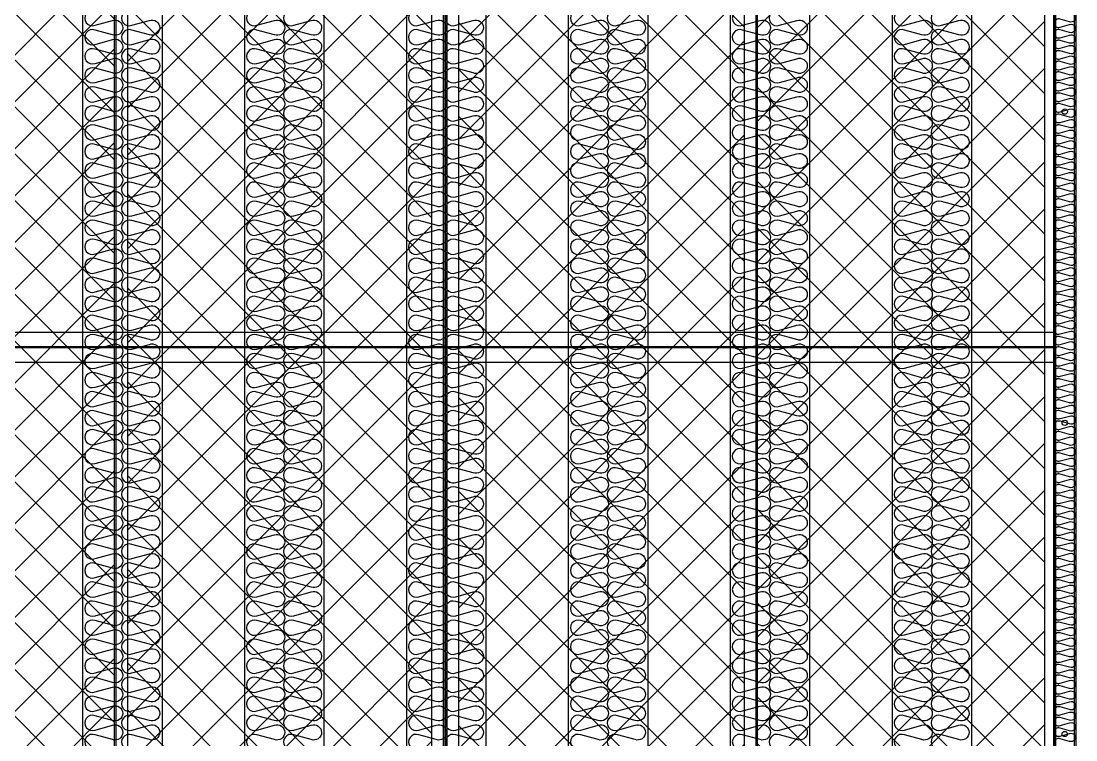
# Model space of a CAD drawing. Header units: millimetres. Extents: x 1817 to 34080, y 1746 to 24560.
# Drawn here: x 24870 to 26860, y 10929 to 12284 of the extents above; entities that cross this region are included whole.
import ezdxf

# ---------------------------------------------------------------- set-up
doc = ezdxf.new("R2010")
doc.units = ezdxf.units.MM
doc.layers.add('SMS', color=220, linetype='Continuous')

# ---------------------------------------------------------------- blocks, each defined once
blk = doc.blocks.new('SP전면')
at = {"color": 7}
for p, q in [((31549.2, -80510.4), (31549.2, -83988.4)), ((31699.2, -80510.4), (31699.2, -83988.4))]:
    blk.add_line(p, q, dxfattribs=at)
at = {"layer": 'SMS', "color": 5}
for points in [[(31572.7, -81473.1, 1.449198), (31572.7, -81499.9), (31605.6, -81491, -0.524856), (31625.1, -81504.5, -0.524856), (31605.6, -81517.9), (31572.7, -81509, 1.449198), (31572.7, -81535.9), (31605.6, -81526.9, -0.524856), (31625.1, -81540.4, -0.524856), (31605.6, -81553.8), (31572.7, -81544.9, 1.449198), (31572.7, -81571.8), (31605.6, -81562.9, -0.524856), (31625.1, -81576.3, -0.524856), (31605.6, -81589.7), (31572.7, -81580.8, 1.449198), (31572.7, -81607.7), (31605.6, -81598.8, -0.524856), (31625.1, -81612.2, -0.524856), (31605.6, -81625.6), (31572.7, -81616.7, 1.449198), (31572.7, -81643.6), (31605.6, -81634.7, -0.524856), (31625.1, -81648.1, -0.524856), (31605.6, -81661.5), (31572.7, -81652.6, 1.449198), (31572.7, -81679.5), (31605.6, -81670.6, -0.524856), (31625.1, -81684, -0.524856), (31605.6, -81697.4), (31572.7, -81688.5, 1.449198), (31572.7, -81715.4), (31605.6, -81706.5, -0.524856), (31625.1, -81719.9, -0.524856), (31605.6, -81733.4), (31572.7, -81724.5, 1.449198), (31572.7, -81751.3), (31605.6, -81742.4, -0.524856), (31625.1, -81755.8, -0.524856), (31605.6, -81769.3), (31572.7, -81760.4, 1.449198), (31572.7, -81787.2), (31605.6, -81778.3, -0.524856), (31625.1, -81791.7, -0.524856), (31605.6, -81805.2), (31572.7, -81796.3, 1.449198), (31572.7, -81823.1), (31605.6, -81814.2, -0.524856), (31625.1, -81827.7, -0.524856), (31605.6, -81841.1), (31572.7, -81832.2, 1.449198), (31572.7, -81859), (31605.6, -81850.1, -0.524856), (31625.1, -81863.6, -0.524856), (31605.6, -81877), (31572.7, -81868.1, 1.449198), (31572.7, -81895), (31605.6, -81886, -0.524856), (31625.1, -81899.5, -0.524856), (31605.6, -81912.9), (31572.7, -81904, 1.449198), (31572.7, -81930.9), (31605.6, -81922, -0.524856), (31625.1, -81935.4, -0.524856), (31605.6, -81948.8), (31572.7, -81939.9, 1.449198), (31572.7, -81966.8), (31605.6, -81957.9, -0.524856), (31625.1, -81971.3, -0.524856), (31605.6, -81984.7), (31572.7, -81975.8, 1.449198), (31572.7, -82002.7), (31605.6, -81993.8, -0.524856), (31625.1, -82007.2, -0.524856), (31605.6, -82020.6), (31572.7, -82011.7, 1.449198), (31572.7, -82038.6), (31605.6, -82029.7, -0.524856), (31625.1, -82043.1, -0.524856), (31605.6, -82056.5), (31572.7, -82047.6, 1.449198), (31572.7, -82074.5), (31605.6, -82065.6, -0.524856), (31625.1, -82079, -0.524856), (31605.6, -82092.5), (31572.7, -82083.6, 1.449198), (31572.7, -82110.4), (31605.6, -82101.5, -0.524856), (31625.1, -82114.9, -0.524856), (31605.6, -82128.4), (31572.7, -82119.5, 1.449198), (31572.7, -82146.3), (31605.6, -82137.4, -0.524856), (31625.1, -82150.8, -0.524856), (31605.6, -82164.3), (31572.7, -82155.4, 1.449198), (31572.7, -82182.2), (31605.6, -82173.3, -0.524856), (31625.1, -82186.8, -0.524856), (31605.6, -82200.2), (31572.7, -82191.3, 1.449198), (31572.7, -82218.1), (31605.6, -82209.2, -0.524856), (31625.1, -82222.7, -0.524856), (31605.6, -82236.1), (31572.7, -82227.2, 1.449198), (31572.7, -82254.1), (31605.6, -82245.1, -0.524856), (31625.1, -82258.6, -0.524856), (31605.6, -82272), (31572.7, -82263.1, 1.449198), (31572.7, -82290), (31605.6, -82281.1, -0.524856), (31625.1, -82294.5, -0.524856), (31605.6, -82307.9), (31572.7, -82299, 1.449198), (31572.7, -82325.9), (31605.6, -82317, -0.524856), (31625.1, -82330.4, -0.524856), (31605.6, -82343.8), (31572.7, -82334.9, 1.449198), (31572.7, -82361.8), (31605.6, -82352.9, -0.524856), (31625.1, -82366.3, -0.417249), (31610.6, -82380.7)], [(31642.3, -81473.1, 1.449198), (31642.3, -81499.9), (31675.2, -81491, -0.524856), (31694.7, -81504.5, -0.524856), (31675.2, -81517.9), (31642.3, -81509, 1.449198), (31642.3, -81535.9), (31675.2, -81526.9, -0.524856), (31694.7, -81540.4, -0.524856), (31675.2, -81553.8), (31642.3, -81544.9, 1.449198), (31642.3, -81571.8), (31675.2, -81562.9, -0.524856), (31694.7, -81576.3, -0.524856), (31675.2, -81589.7), (31642.3, -81580.8, 1.449198), (31642.3, -81607.7), (31675.2, -81598.8, -0.524856), (31694.7, -81612.2, -0.524856), (31675.2, -81625.6), (31642.3, -81616.7, 1.449198), (31642.3, -81643.6), (31675.2, -81634.7, -0.524856), (31694.7, -81648.1, -0.524856), (31675.2, -81661.5), (31642.3, -81652.6, 1.449198), (31642.3, -81679.5), (31675.2, -81670.6, -0.524856), (31694.7, -81684, -0.524856), (31675.2, -81697.4), (31642.3, -81688.5, 1.449198), (31642.3, -81715.4), (31675.2, -81706.5, -0.524856), (31694.7, -81719.9, -0.524856), (31675.2, -81733.4), (31642.3, -81724.5, 1.449198), (31642.3, -81751.3), (31675.2, -81742.4, -0.524856), (31694.7, -81755.8, -0.524856), (31675.2, -81769.3), (31642.3, -81760.4, 1.449198), (31642.3, -81787.2), (31675.2, -81778.3, -0.524856), (31694.7, -81791.7, -0.524856), (31675.2, -81805.2), (31642.3, -81796.3, 1.449198), (31642.3, -81823.1), (31675.2, -81814.2, -0.524856), (31694.7, -81827.7, -0.524856), (31675.2, -81841.1), (31642.3, -81832.2, 1.449198), (31642.3, -81859), (31675.2, -81850.1, -0.524856), (31694.7, -81863.6, -0.524856), (31675.2, -81877), (31642.3, -81868.1, 1.449198), (31642.3, -81895), (31675.2, -81886, -0.524856), (31694.7, -81899.5, -0.524856), (31675.2, -81912.9), (31642.3, -81904, 1.449198), (31642.3, -81930.9), (31675.2, -81922, -0.524856), (31694.7, -81935.4, -0.524856), (31675.2, -81948.8), (31642.3, -81939.9, 1.449198), (31642.3, -81966.8), (31675.2, -81957.9, -0.524856), (31694.7, -81971.3, -0.524856), (31675.2, -81984.7), (31642.3, -81975.8, 1.449198), (31642.3, -82002.7), (31675.2, -81993.8, -0.524856), (31694.7, -82007.2, -0.524856), (31675.2, -82020.6), (31642.3, -82011.7, 1.449198), (31642.3, -82038.6), (31675.2, -82029.7, -0.524856), (31694.7, -82043.1, -0.524856), (31675.2, -82056.5), (31642.3, -82047.6, 1.449198), (31642.3, -82074.5), (31675.2, -82065.6, -0.524856), (31694.7, -82079, -0.524856), (31675.2, -82092.5), (31642.3, -82083.6, 1.449198), (31642.3, -82110.4), (31675.2, -82101.5, -0.524856), (31694.7, -82114.9, -0.524856), (31675.2, -82128.4), (31642.3, -82119.5, 1.449198), (31642.3, -82146.3), (31675.2, -82137.4, -0.524856), (31694.7, -82150.8, -0.524856), (31675.2, -82164.3), (31642.3, -82155.4, 1.449198), (31642.3, -82182.2), (31675.2, -82173.3, -0.524856), (31694.7, -82186.8, -0.524856), (31675.2, -82200.2), (31642.3, -82191.3, 1.449198), (31642.3, -82218.1), (31675.2, -82209.2, -0.524856), (31694.7, -82222.7, -0.524856), (31675.2, -82236.1), (31642.3, -82227.2, 1.449198), (31642.3, -82254.1), (31675.2, -82245.1, -0.524856), (31694.7, -82258.6, -0.524856), (31675.2, -82272), (31642.3, -82263.1, 1.449198), (31642.3, -82290), (31675.2, -82281.1, -0.524856), (31694.7, -82294.5, -0.524856), (31675.2, -82307.9), (31642.3, -82299, 1.449198), (31642.3, -82325.9), (31675.2, -82317, -0.524856), (31694.7, -82330.4, -0.524856), (31675.2, -82343.8), (31642.3, -82334.9, 1.449198), (31642.3, -82361.8), (31675.2, -82352.9, -0.524856), (31694.7, -82366.3, -0.417249), (31680.2, -82380.7)], [(31553.7, -82351.9, 0.446849), (31572.7, -82361.8), (31605.6, -82352.9, -0.524856), (31625.1, -82366.3, -0.524856), (31605.6, -82379.7), (31572.7, -82370.8, 1.449198), (31572.7, -82397.7), (31605.6, -82388.8, -0.524856), (31625.1, -82402.2, -0.524856), (31605.6, -82415.6), (31572.7, -82406.7, 1.449198), (31572.7, -82433.6), (31605.6, -82424.7, -0.524856), (31625.1, -82438.1, -0.524856), (31605.6, -82451.6), (31572.7, -82442.7, 1.449198), (31572.7, -82469.5), (31605.6, -82460.6, -0.524856), (31625.1, -82474, -0.524856), (31605.6, -82487.5), (31572.7, -82478.6, 1.449198), (31572.7, -82505.4), (31605.6, -82496.5, -0.524856), (31625.1, -82509.9, -0.524856), (31605.6, -82523.4), (31572.7, -82514.5, 1.449198), (31572.7, -82541.3), (31605.6, -82532.4, -0.524856), (31625.1, -82545.9, -0.524856), (31605.6, -82559.3), (31572.7, -82550.4, 1.449198), (31572.7, -82577.2), (31605.6, -82568.3, -0.524856), (31625.1, -82581.8, -0.524856), (31605.6, -82595.2), (31572.7, -82586.3, 1.449198), (31572.7, -82613.2), (31605.6, -82604.2, -0.524856), (31625.1, -82617.7, -0.524856), (31605.6, -82631.1), (31572.7, -82622.2, 1.449198), (31572.7, -82649.1), (31605.6, -82640.2, -0.524856), (31625.1, -82653.6, -0.524856), (31605.6, -82667), (31572.7, -82658.1, 1.449198), (31572.7, -82685), (31605.6, -82676.1, -0.524856), (31625.1, -82689.5, -0.524856), (31605.6, -82702.9), (31572.7, -82694, 1.449198), (31572.7, -82720.9), (31605.6, -82712, -0.524856), (31625.1, -82725.4, -0.524856), (31605.6, -82738.8), (31572.7, -82729.9, 1.449198), (31572.7, -82756.8), (31605.6, -82747.9, -0.524856), (31625.1, -82761.3, -0.524856), (31605.6, -82774.7), (31572.7, -82765.8, 1.449198), (31572.7, -82792.7), (31605.6, -82783.8, -0.524856), (31625.1, -82797.2, -0.524856), (31605.6, -82810.7), (31572.7, -82801.8, 1.449198), (31572.7, -82828.6), (31605.6, -82819.7, -0.524856), (31625.1, -82833.1, -0.524856), (31605.6, -82846.6), (31572.7, -82837.7, 1.449198), (31572.7, -82864.5)], [(31623.3, -82351.9, 0.446849), (31642.3, -82361.8), (31675.2, -82352.9, -0.524856), (31694.7, -82366.3, -0.524856), (31675.2, -82379.7), (31642.3, -82370.8, 1.449198), (31642.3, -82397.7), (31675.2, -82388.8, -0.524856), (31694.7, -82402.2, -0.524856), (31675.2, -82415.6), (31642.3, -82406.7, 1.449198), (31642.3, -82433.6), (31675.2, -82424.7, -0.524856), (31694.7, -82438.1, -0.524856), (31675.2, -82451.6), (31642.3, -82442.7, 1.449198), (31642.3, -82469.5), (31675.2, -82460.6, -0.524856), (31694.7, -82474, -0.524856), (31675.2, -82487.5), (31642.3, -82478.6, 1.449198), (31642.3, -82505.4), (31675.2, -82496.5, -0.524856), (31694.7, -82509.9, -0.524856), (31675.2, -82523.4), (31642.3, -82514.5, 1.449198), (31642.3, -82541.3), (31675.2, -82532.4, -0.524856), (31694.7, -82545.9, -0.524856), (31675.2, -82559.3), (31642.3, -82550.4, 1.449198), (31642.3, -82577.2), (31675.2, -82568.3, -0.524856), (31694.7, -82581.8, -0.524856), (31675.2, -82595.2), (31642.3, -82586.3, 1.449198), (31642.3, -82613.2), (31675.2, -82604.2, -0.524856), (31694.7, -82617.7, -0.524856), (31675.2, -82631.1), (31642.3, -82622.2, 1.449198), (31642.3, -82649.1), (31675.2, -82640.2, -0.524856), (31694.7, -82653.6, -0.524856), (31675.2, -82667), (31642.3, -82658.1, 1.449198), (31642.3, -82685), (31675.2, -82676.1, -0.524856), (31694.7, -82689.5, -0.524856), (31675.2, -82702.9), (31642.3, -82694, 1.449198), (31642.3, -82720.9), (31675.2, -82712, -0.524856), (31694.7, -82725.4, -0.524856), (31675.2, -82738.8), (31642.3, -82729.9, 1.449198), (31642.3, -82756.8), (31675.2, -82747.9, -0.524856), (31694.7, -82761.3, -0.524856), (31675.2, -82774.7), (31642.3, -82765.8, 1.449198), (31642.3, -82792.7), (31675.2, -82783.8, -0.524856), (31694.7, -82797.2, -0.524856), (31675.2, -82810.7), (31642.3, -82801.8, 1.449198), (31642.3, -82828.6), (31675.2, -82819.7, -0.524856), (31694.7, -82833.1, -0.524856), (31675.2, -82846.6), (31642.3, -82837.7, 1.449198), (31642.3, -82864.5)]]:
    blk.add_lwpolyline(points, format="xyb", dxfattribs=at)
blk = doc.blocks.new('SCR350')
at = {"ltscale": 500}
h = blk.add_hatch(dxfattribs=at)
h.set_pattern_fill('ANSI37', color=251, scale=500)
h.set_pattern_definition([(45, (4125.66, -83199.656), (-44.19417, 44.19417), []), (135, (4125.66, -83199.656), (-44.19417, -44.19417), [])])
h.paths.add_polyline_path([(32567.4, -70588.8), (33136.3, -70588.8), (33136.3, -67155.8), (32567.4, -67155.8)])
h = blk.add_hatch(dxfattribs=at)
h.set_pattern_fill('ANSI37', color=251, scale=500)
h.set_pattern_definition([(45, (4173.66, -83199.656), (-44.19417, 44.19417), []), (135, (4173.66, -83199.656), (-44.19417, -44.19417), [])])
h.paths.add_polyline_path([(33161.3, -70588.8), (33735.3, -70588.8), (33735.3, -67155.8), (33161.3, -67155.8)])
h = blk.add_hatch(dxfattribs=at)
h.set_pattern_fill('ANSI37', color=251, scale=500)
h.set_pattern_definition([(45, (4327.157, -83199.656), (-44.19417, 44.19417), []), (135, (4327.157, -83199.656), (-44.19417, -44.19417), [])])
h.paths.add_polyline_path([(33786.4, -70588.8), (34325, -70588.8), (34325, -67155.8), (33786.4, -67155.8)])
h = blk.add_hatch(dxfattribs=at)
h.set_pattern_fill('ANSI37', color=251, scale=500)
h.set_pattern_definition([(45, (4149.657, -83199.656), (-44.19417, 44.19417), []), (135, (4149.657, -83199.656), (-44.19417, -44.19417), [])])
h.paths.add_polyline_path([(34350, -70588.8), (34891.7, -70588.8), (34891.7, -67155.8), (34350, -67155.8)])
at = {"color": 251, "ltscale": 500}
for p, q in [((33760.4, -67094.3), (33760.4, -70650.3)), ((33761.2, -67094.3), (33761.2, -70650.3)), ((34948.2, -67094.3), (34948.2, -70650.3)), ((33735.3, -67133.3), (33735.3, -70611.3)), ((33757.3, -67133.3), (33757.3, -70611.3)), ((33764.4, -67133.3), (33764.4, -70611.3)), ((33786.4, -67133.3), (33786.4, -70611.3)), ((34891.7, -67133.3), (34891.7, -70611.3)), ((34909.2, -67133.3), (34909.2, -70611.3)), ((34911.7, -67130.8), (34911.7, -70613.8)), ((33136.3, -67155.8), (33136.3, -70588.8)), ((33139.3, -67155.8), (33139.3, -70588.8)), ((33161.3, -67155.8), (33161.3, -70588.8)), ((34325, -67155.8), (34325, -70588.8)), ((34347, -67155.8), (34347, -70588.8)), ((34350, -67155.8), (34350, -70588.8))]:
    blk.add_line(p, q, dxfattribs=at)
for centre in [(34930.2, -68285.6), (34930.2, -68872.3), (34930.2, -69459)]:
    blk.add_circle(centre, 5, dxfattribs=at)
blk = doc.blocks.new('2')
at = {"color": 7}
for p, q in [((26818, 13307.8), (26818, 9787.8)), ((26860, 13307.8), (26860, 9707.8))]:
    blk.add_line(p, q, dxfattribs=at)
for p, q in [((26860, 13307.8), (26860, 9707.8)), ((26821.7, 12951.4), (26821.7, 10164)), ((26859.9, 12260.4), (26859.9, 10164)), ((23298.2, 11697.7), (26821.7, 11697.7)), ((23298.2, 11670.4), (26821.7, 11670.4)), ((23298.2, 11668.6), (26821.7, 11668.6)), ((23298.2, 11641.3), (26821.7, 11641.3))]:
    blk.add_line(p, q)
at = {"ltscale": 500}
blk.add_line((26859.9, 13016.8), (26859.9, 9707.7), dxfattribs=at)
at = {"layer": 'SMS', "color": 5, "elevation": 0}
for points in [[(26848.2, 12297.7, -1.449198), (26848.2, 12282.8), (26830, 12287.7, 0.524856), (26819.1, 12280.3, 0.524856), (26830, 12272.8), (26848.2, 12277.8, -1.449198), (26848.2, 12262.8), (26830, 12267.8, 0.524856), (26819.1, 12260.3, 0.524856), (26830, 12252.9), (26848.2, 12257.8, -1.449198), (26848.2, 12242.9), (26830, 12247.8, 0.524856), (26819.1, 12240.4, 0.524856), (26830, 12232.9), (26848.2, 12237.9, -1.449198), (26848.2, 12222.9), (26830, 12227.9, 0.524856), (26819.1, 12220.4, 0.524856), (26830, 12213), (26848.2, 12217.9, -1.449198), (26848.2, 12203), (26830, 12207.9, 0.524856), (26819.1, 12200.5, 0.524856), (26830, 12193), (26848.2, 12198, -1.449198), (26848.2, 12183), (26830, 12188, 0.524856), (26819.1, 12180.5, 0.524856), (26830, 12173.1), (26848.2, 12178, -1.449198), (26848.2, 12163.1), (26830, 12168, 0.524856), (26819.1, 12160.6, 0.524856), (26830, 12153.1), (26848.2, 12158.1, -1.449198), (26848.2, 12143.1), (26830, 12148.1, 0.524856), (26819.1, 12140.6, 0.417249), (26827.2, 12132.6)], [(26858.8, 12148.6, -0.446849), (26848.2, 12143.1), (26830, 12148.1, 0.524856), (26819.1, 12140.6, 0.524856), (26830, 12133.2), (26848.2, 12138.1, -1.449198), (26848.2, 12123.2), (26830, 12128.1, 0.524856), (26819.1, 12120.7, 0.524856), (26830, 12113.2), (26848.2, 12118.2, -1.449198), (26848.2, 12103.2), (26830, 12108.2, 0.524856), (26819.1, 12100.7, 0.524856), (26830, 12093.3), (26848.2, 12098.2, -1.449198), (26848.2, 12083.3), (26830, 12088.2, 0.524856), (26819.1, 12080.8, 0.524856), (26830, 12073.3), (26848.2, 12078.3, -1.449198), (26848.2, 12063.3), (26830, 12068.3, 0.524856), (26819.1, 12060.8, 0.524856), (26830, 12053.4), (26848.2, 12058.3, -1.449198), (26848.2, 12043.4), (26830, 12048.3, 0.524856), (26819.1, 12040.9, 0.524856), (26830, 12033.4), (26848.2, 12038.4, -1.449198), (26848.2, 12023.4), (26830, 12028.4, 0.524856), (26819.1, 12020.9, 0.524856), (26830, 12013.5), (26848.2, 12018.4, -1.449198), (26848.2, 12003.5), (26830, 12008.4, 0.524856), (26819.1, 12001, 0.524856), (26830, 11993.5), (26848.2, 11998.5, -1.449198), (26848.2, 11983.5), (26830, 11988.5, 0.524856), (26819.1, 11981, 0.524856), (26830, 11973.6), (26848.2, 11978.5, -1.449198), (26848.2, 11963.6), (26830, 11968.5, 0.524856), (26819.1, 11961.1, 0.524856), (26830, 11953.6), (26848.2, 11958.6, -1.449198), (26848.2, 11943.6), (26830, 11948.6, 0.524856), (26819.1, 11941.1, 0.524856), (26830, 11933.7), (26848.2, 11938.6, -1.449198), (26848.2, 11923.7), (26830, 11928.6, 0.524856), (26819.1, 11921.2, 0.524856), (26830, 11913.7), (26848.2, 11918.7, -1.449198), (26848.2, 11903.7), (26830, 11908.7, 0.524856), (26819.1, 11901.2, 0.524856), (26830, 11893.8), (26848.2, 11898.7, -1.449198), (26848.2, 11883.8), (26830, 11888.7, 0.524856), (26819.1, 11881.3, 0.524856), (26830, 11873.8), (26848.2, 11878.8, -1.449198), (26848.2, 11863.8), (26830, 11868.8, 0.524856), (26819.1, 11861.3, 0.524856), (26830, 11853.9), (26848.2, 11858.8, -1.449198), (26848.2, 11843.9), (26830, 11848.8, 0.524856), (26819.1, 11841.4, 0.524856), (26830, 11833.9), (26848.2, 11838.9, -1.449198), (26848.2, 11823.9), (26830, 11828.9, 0.524856), (26819.1, 11821.4, 0.524856), (26830, 11814), (26848.2, 11818.9, -1.449198), (26848.2, 11804), (26830, 11808.9, 0.524856), (26819.1, 11801.5, 0.524856), (26830, 11794), (26848.2, 11799, -1.449198), (26848.2, 11784), (26830, 11789, 0.524856), (26819.1, 11781.5, 0.524856), (26830, 11774.1), (26848.2, 11779, -1.449198), (26848.2, 11764.1), (26830, 11769, 0.524856), (26819.1, 11761.6, 0.524856), (26830, 11754.1), (26848.2, 11759.1, -1.449198), (26848.2, 11744.1), (26830, 11749.1, 0.524856), (26819.1, 11741.6, 0.524856), (26830, 11734.2), (26848.2, 11739.1, -1.449198), (26848.2, 11724.2), (26830, 11729.1, 0.524856), (26819.1, 11721.7, 0.524856), (26830, 11714.2), (26848.2, 11719.2, -1.449198), (26848.2, 11704.2), (26830, 11709.2, 0.524856), (26819.1, 11701.7, 0.524856), (26830, 11694.3), (26848.2, 11699.2, -1.449198), (26848.2, 11684.3), (26830, 11689.2, 0.524856), (26819.1, 11681.8, 0.524856), (26830, 11674.3), (26848.2, 11679.3, -1.449198), (26848.2, 11664.3), (26830, 11669.3, 0.524856), (26819.1, 11661.8, 0.524856), (26830, 11654.4), (26848.2, 11659.3, -1.449198), (26848.2, 11644.4), (26830, 11649.3, 0.524856), (26819.1, 11641.9, 0.524856), (26830, 11634.4), (26848.2, 11639.4, -1.449198), (26848.2, 11624.4), (26830, 11629.4, 0.524856), (26819.1, 11621.9, 0.524856), (26830, 11614.5), (26848.2, 11619.4, -1.449198), (26848.2, 11604.5), (26830, 11609.4, 0.524856), (26819.1, 11602, 0.524856), (26830, 11594.5), (26848.2, 11599.5, -1.449198), (26848.2, 11584.5), (26830, 11589.5, 0.524856), (26819.1, 11582, 0.524856), (26830, 11574.6), (26848.2, 11579.5, -1.449198), (26848.2, 11564.6), (26830, 11569.5, 0.524856), (26819.1, 11562.1, 0.417249), (26827.2, 11554.1)], [(26858.8, 11570.1, -0.446849), (26848.2, 11564.6), (26830, 11569.5, 0.524856), (26819.1, 11562.1, 0.524856), (26830, 11554.6), (26848.2, 11559.6, -1.449198), (26848.2, 11544.6), (26830, 11549.6, 0.524856), (26819.1, 11542.1, 0.524856), (26830, 11534.7), (26848.2, 11539.6, -1.449198), (26848.2, 11524.7), (26830, 11529.6, 0.524856), (26819.1, 11522.2, 0.524856), (26830, 11514.7), (26848.2, 11519.7, -1.449198), (26848.2, 11504.7), (26830, 11509.7, 0.524856), (26819.1, 11502.2, 0.524856), (26830, 11494.8), (26848.2, 11499.7, -1.449198), (26848.2, 11484.8), (26830, 11489.7, 0.524856), (26819.1, 11482.3, 0.524856), (26830, 11474.8), (26848.2, 11479.8, -1.449198), (26848.2, 11464.8), (26830, 11469.8, 0.524856), (26819.1, 11462.3, 0.524856), (26830, 11454.9), (26848.2, 11459.8, -1.449198), (26848.2, 11444.9), (26830, 11449.8, 0.524856), (26819.1, 11442.4, 0.524856), (26830, 11434.9), (26848.2, 11439.9, -1.449198), (26848.2, 11424.9), (26830, 11429.9, 0.524856), (26819.1, 11422.4, 0.524856), (26830, 11415), (26848.2, 11419.9, -1.449198), (26848.2, 11405), (26830, 11409.9, 0.524856), (26819.1, 11402.5, 0.524856), (26830, 11395), (26848.2, 11400, -1.449198), (26848.2, 11385), (26830, 11390, 0.524856), (26819.1, 11382.5, 0.524856), (26830, 11375.1), (26848.2, 11380, -1.449198), (26848.2, 11365.1), (26830, 11370, 0.524856), (26819.1, 11362.6, 0.524856), (26830, 11355.1), (26848.2, 11360.1, -1.449198), (26848.2, 11345.1), (26830, 11350.1, 0.524856), (26819.1, 11342.6, 0.524856), (26830, 11335.2), (26848.2, 11340.1, -1.449198), (26848.2, 11325.2), (26830, 11330.1, 0.524856), (26819.1, 11322.7, 0.524856), (26830, 11315.2), (26848.2, 11320.2, -1.449198), (26848.2, 11305.2), (26830, 11310.2, 0.524856), (26819.1, 11302.7, 0.524856), (26830, 11295.3), (26848.2, 11300.2, -1.449198), (26848.2, 11285.3), (26830, 11290.2, 0.524856), (26819.1, 11282.8, 0.524856), (26830, 11275.3), (26848.2, 11280.3, -1.449198), (26848.2, 11265.3), (26830, 11270.3, 0.524856), (26819.1, 11262.8, 0.524856), (26830, 11255.4), (26848.2, 11260.3, -1.449198), (26848.2, 11245.4), (26830, 11250.3, 0.524856), (26819.1, 11242.9, 0.524856), (26830, 11235.4), (26848.2, 11240.4, -1.449198), (26848.2, 11225.4), (26830, 11230.4, 0.524856), (26819.1, 11222.9, 0.524856), (26830, 11215.5), (26848.2, 11220.4, -1.449198), (26848.2, 11205.5), (26830, 11210.4, 0.524856), (26819.1, 11203, 0.524856), (26830, 11195.5), (26848.2, 11200.5, -1.449198), (26848.2, 11185.5), (26830, 11190.5, 0.524856), (26819.1, 11183, 0.524856), (26830, 11175.6), (26848.2, 11180.5, -1.449198), (26848.2, 11165.6), (26830, 11170.5, 0.524856), (26819.1, 11163.1, 0.524856), (26830, 11155.6), (26848.2, 11160.6, -1.449198), (26848.2, 11145.6), (26830, 11150.6, 0.524856), (26819.1, 11143.1, 0.524856), (26830, 11135.7), (26848.2, 11140.6, -1.449198), (26848.2, 11125.7), (26830, 11130.6, 0.524856), (26819.1, 11123.2, 0.524856), (26830, 11115.7), (26848.2, 11120.7, -1.449198), (26848.2, 11105.7), (26830, 11110.7, 0.524856), (26819.1, 11103.2, 0.524856), (26830, 11095.8), (26848.2, 11100.7, -1.449198), (26848.2, 11085.8), (26830, 11090.7, 0.524856), (26819.1, 11083.3, 0.524856), (26830, 11075.8), (26848.2, 11080.8, -1.449198), (26848.2, 11065.8), (26830, 11070.8, 0.524856), (26819.1, 11063.3, 0.524856), (26830, 11055.9), (26848.2, 11060.8, -1.449198), (26848.2, 11045.9), (26830, 11050.8, 0.524856), (26819.1, 11043.4, 0.524856), (26830, 11035.9), (26848.2, 11040.9, -1.449198), (26848.2, 11025.9), (26830, 11030.9, 0.524856), (26819.1, 11023.4, 0.524856), (26830, 11016), (26848.2, 11020.9, -1.449198), (26848.2, 11006), (26830, 11010.9, 0.524856), (26819.1, 11003.5, 0.524856), (26830, 10996), (26848.2, 11001, -1.449198), (26848.2, 10986), (26830, 10991, 0.524856), (26819.1, 10983.5, 0.417249), (26827.2, 10975.5)], [(26858.8, 10991.5, -0.446849), (26848.2, 10986), (26830, 10991, 0.524856), (26819.1, 10983.5, 0.524856), (26830, 10976.1), (26848.2, 10981, -1.449198), (26848.2, 10966.1), (26830, 10971, 0.524856), (26819.1, 10963.6, 0.524856), (26830, 10956.1), (26848.2, 10961.1, -1.449198), (26848.2, 10946.1), (26830, 10951.1, 0.524856), (26819.1, 10943.6, 0.524856), (26830, 10936.2), (26848.2, 10941.1, -1.449198), (26848.2, 10926.2), (26830, 10931.1, 0.524856), (26819.1, 10923.7, 0.524856)]]:
    blk.add_lwpolyline(points, format="xyb", dxfattribs=at)
for name, p in [('SCR350', (-8091.2, 80399.1)), ('SP전면', (-6563.7, 93776.2)), ('SP전면', (-6258.2, 93776.2)), ('SP전면', (-5952.7, 93776.2)), ('SP전면', (-5647.2, 93776.2)), ('SP전면', (-5341.7, 93776.2)), ('SP전면', (-5036.2, 93776.2))]:
    blk.add_blockref(name, p)

msp = doc.modelspace()

# ---------------------------------------------------------------- block references
msp.add_blockref('2', (0, 0))

doc.saveas('drawing.dxf')
